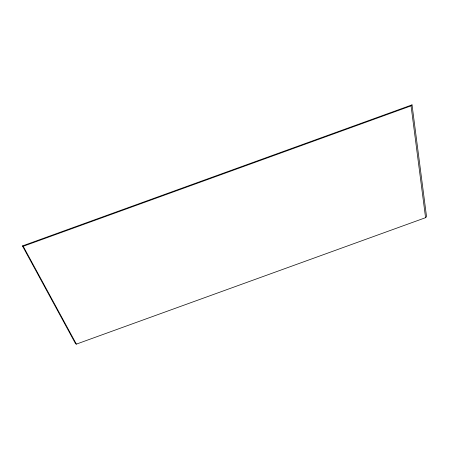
<?xml version="1.0" encoding="UTF-8"?>
<svg xmlns="http://www.w3.org/2000/svg" width="449" height="449" viewBox="0 0 449 449"><rect width="100%" height="100%" fill="white"/><g stroke="black" fill="none" stroke-linecap="round" stroke-linejoin="round"><path stroke-width="0.67" d="M22.45 245.934L23.213 246.282L411.054 105.857L412.036 104.875L426.55 216.704L425.568 217.686L76.364 344.125L75.6 343.777L22.45 245.934L412.036 104.875M23.213 246.282L76.364 344.125M411.054 105.857L425.568 217.686"/></g></svg>
